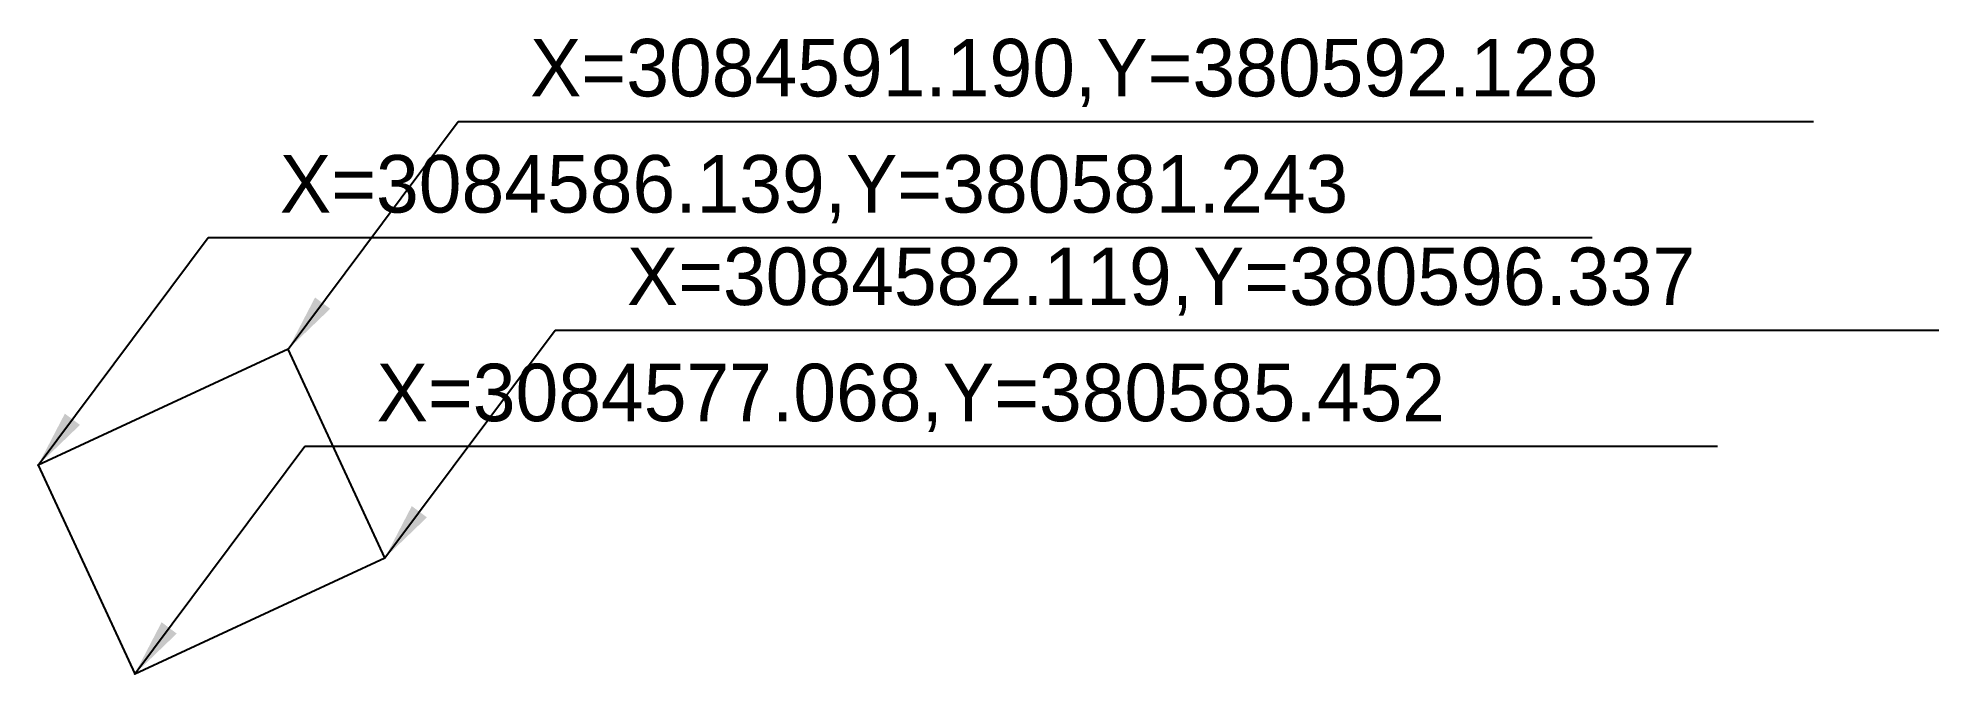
# Model space of a CAD drawing. Header units: millimetres. Extents: x 380581.2 to 380663.9, y 3084577.1 to 3084604.7.
import ezdxf

# ---------------------------------------------------------------- set-up
doc = ezdxf.new("R2010")
doc.units = ezdxf.units.MM
doc.dimstyles.new('ISO-25', dxfattribs={"dimtxt": 2.5, "dimasz": 2.5, "dimexe": 1.25, "dimexo": 0.625, "dimtad": 1, "dimdsep": 46, "dimtxsty": 'Standard', "dimcen": 2.5, "dimadec": 0, "dimazin": 0, "dimtfac": 1, "dimtmove": 0, "dimatfit": 3, "dimfxl": 1, "dimarcsym": 0})

msp = doc.modelspace()

# ---------------------------------------------------------------- linework, layer by layer
msp.add_lwpolyline([(380592.128, 3084591.19), (380581.243, 3084586.139), (380585.452, 3084577.068), (380596.337, 3084582.119)], close=True)
for p in [(380592.128, 3084591.19), (380581.243, 3084586.139), (380596.337, 3084582.119), (380585.452, 3084577.068)]:
    msp.add_point(p)

# ---------------------------------------------------------------- texts
at = {"char_height": 2.5, "attachment_point": 7}
for s, insert in [('X=3084591.190,Y=380592.128', (380602.652, 3084601.714)), ('X=3084586.139,Y=380581.243', (380591.767, 3084596.663)), ('X=3084582.119,Y=380596.337', (380606.861, 3084592.643)), ('X=3084577.068,Y=380585.452', (380595.976, 3084587.592))]:
    msp.add_mtext(s, dxfattribs=dict(at, insert=insert))

# ---------------------------------------------------------------- leaders
at = {"annotation_type": 0, "has_hookline": 1, "hookline_direction": 0}
for points, text_width in [([(380592.128, 3084591.19), (380599.527, 3084601.089), (380602.027, 3084601.089)], 55.833), ([(380581.243, 3084586.139), (380588.642, 3084596.038), (380591.142, 3084596.038)], 57.083), ([(380596.337, 3084582.119), (380603.736, 3084592.018), (380606.236, 3084592.018)], 57.083), ([(380585.452, 3084577.068), (380592.851, 3084586.967), (380595.351, 3084586.967)], 58.333)]:
    msp.add_leader(points, dimstyle='ISO-25', dxfattribs=dict(at, text_width=text_width))

doc.saveas('drawing.dxf')
